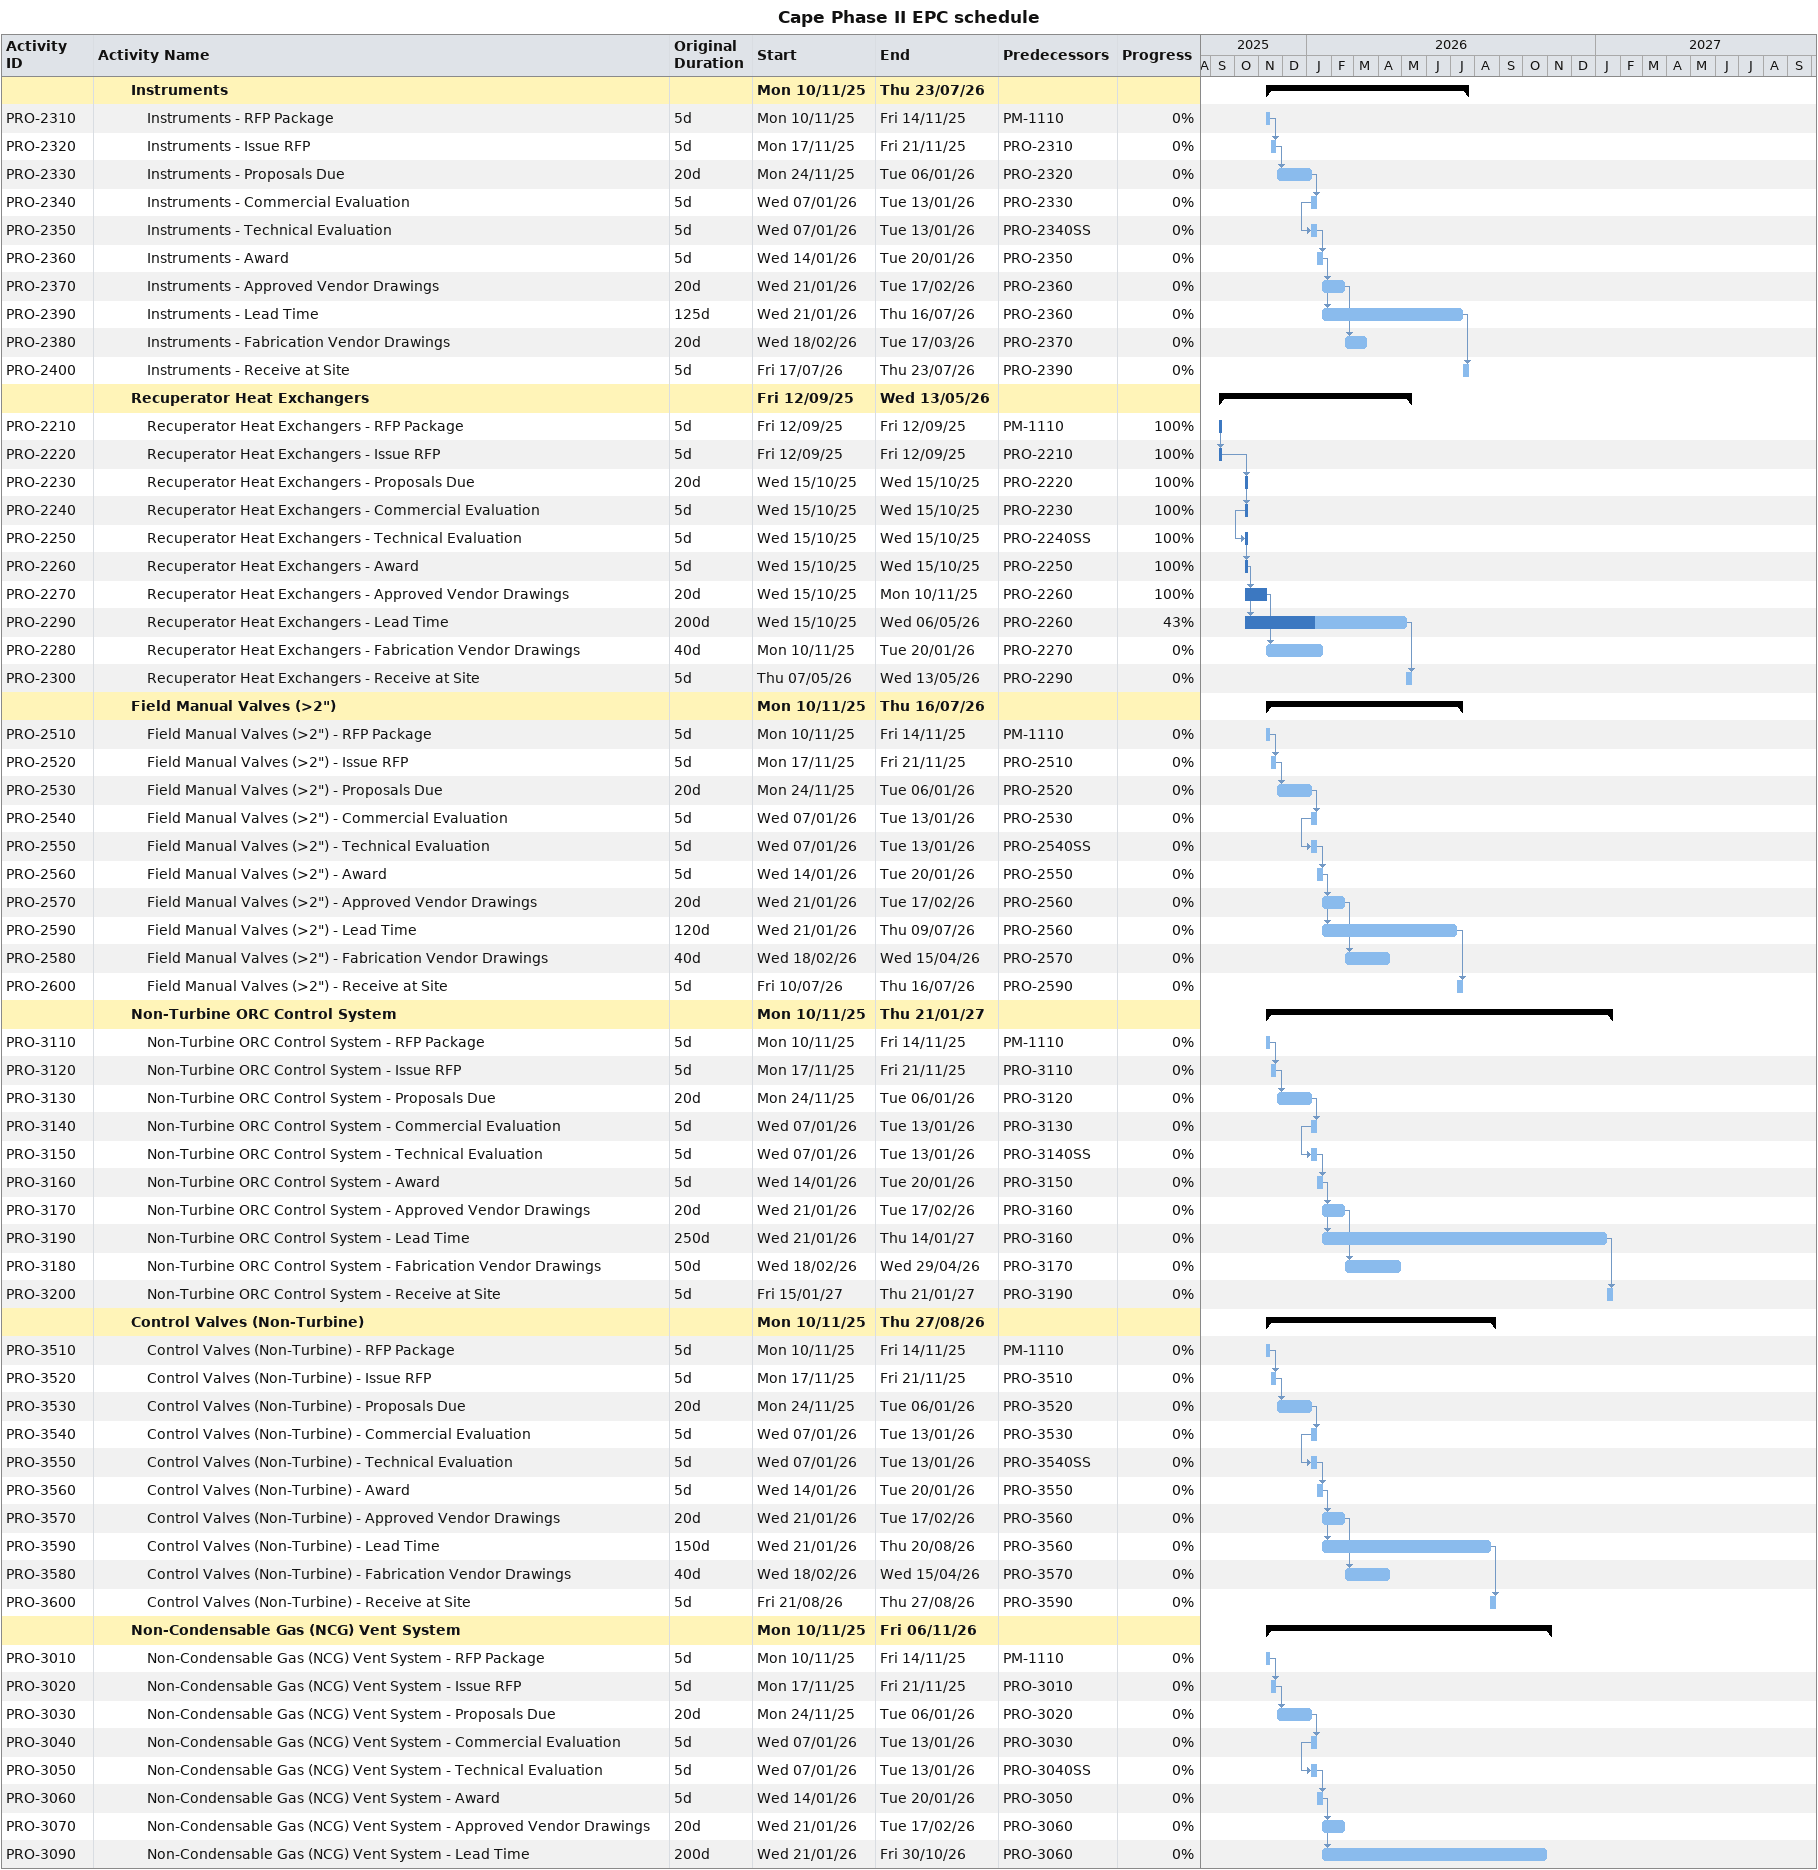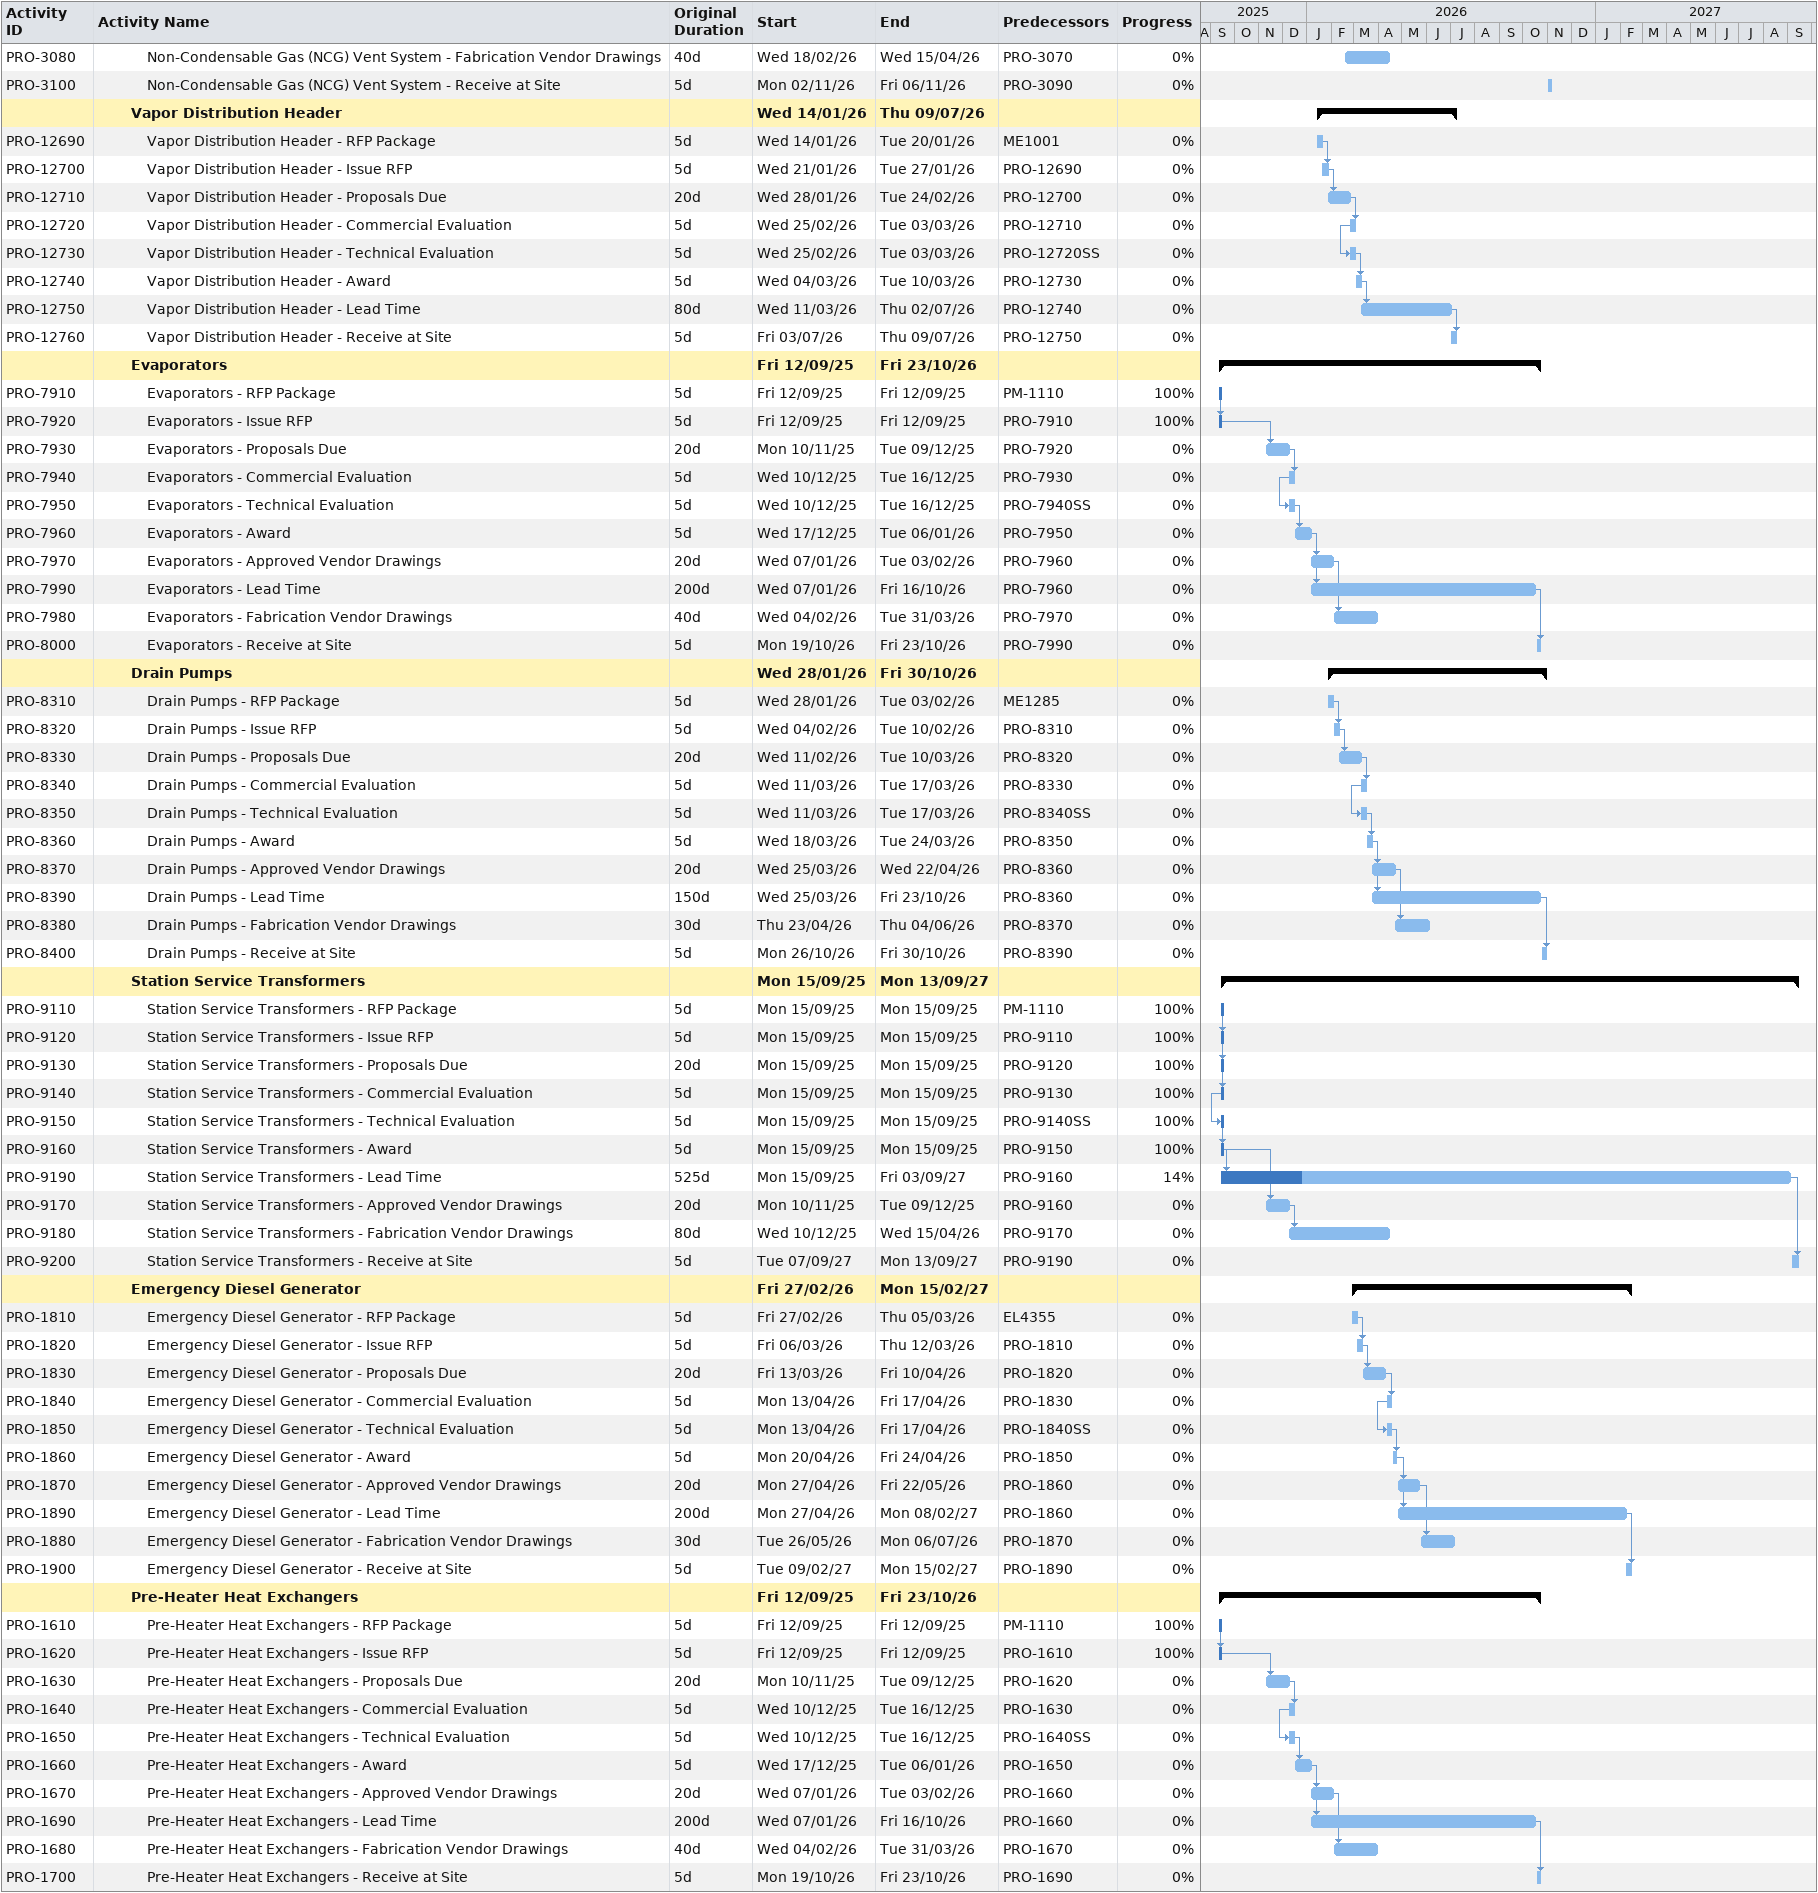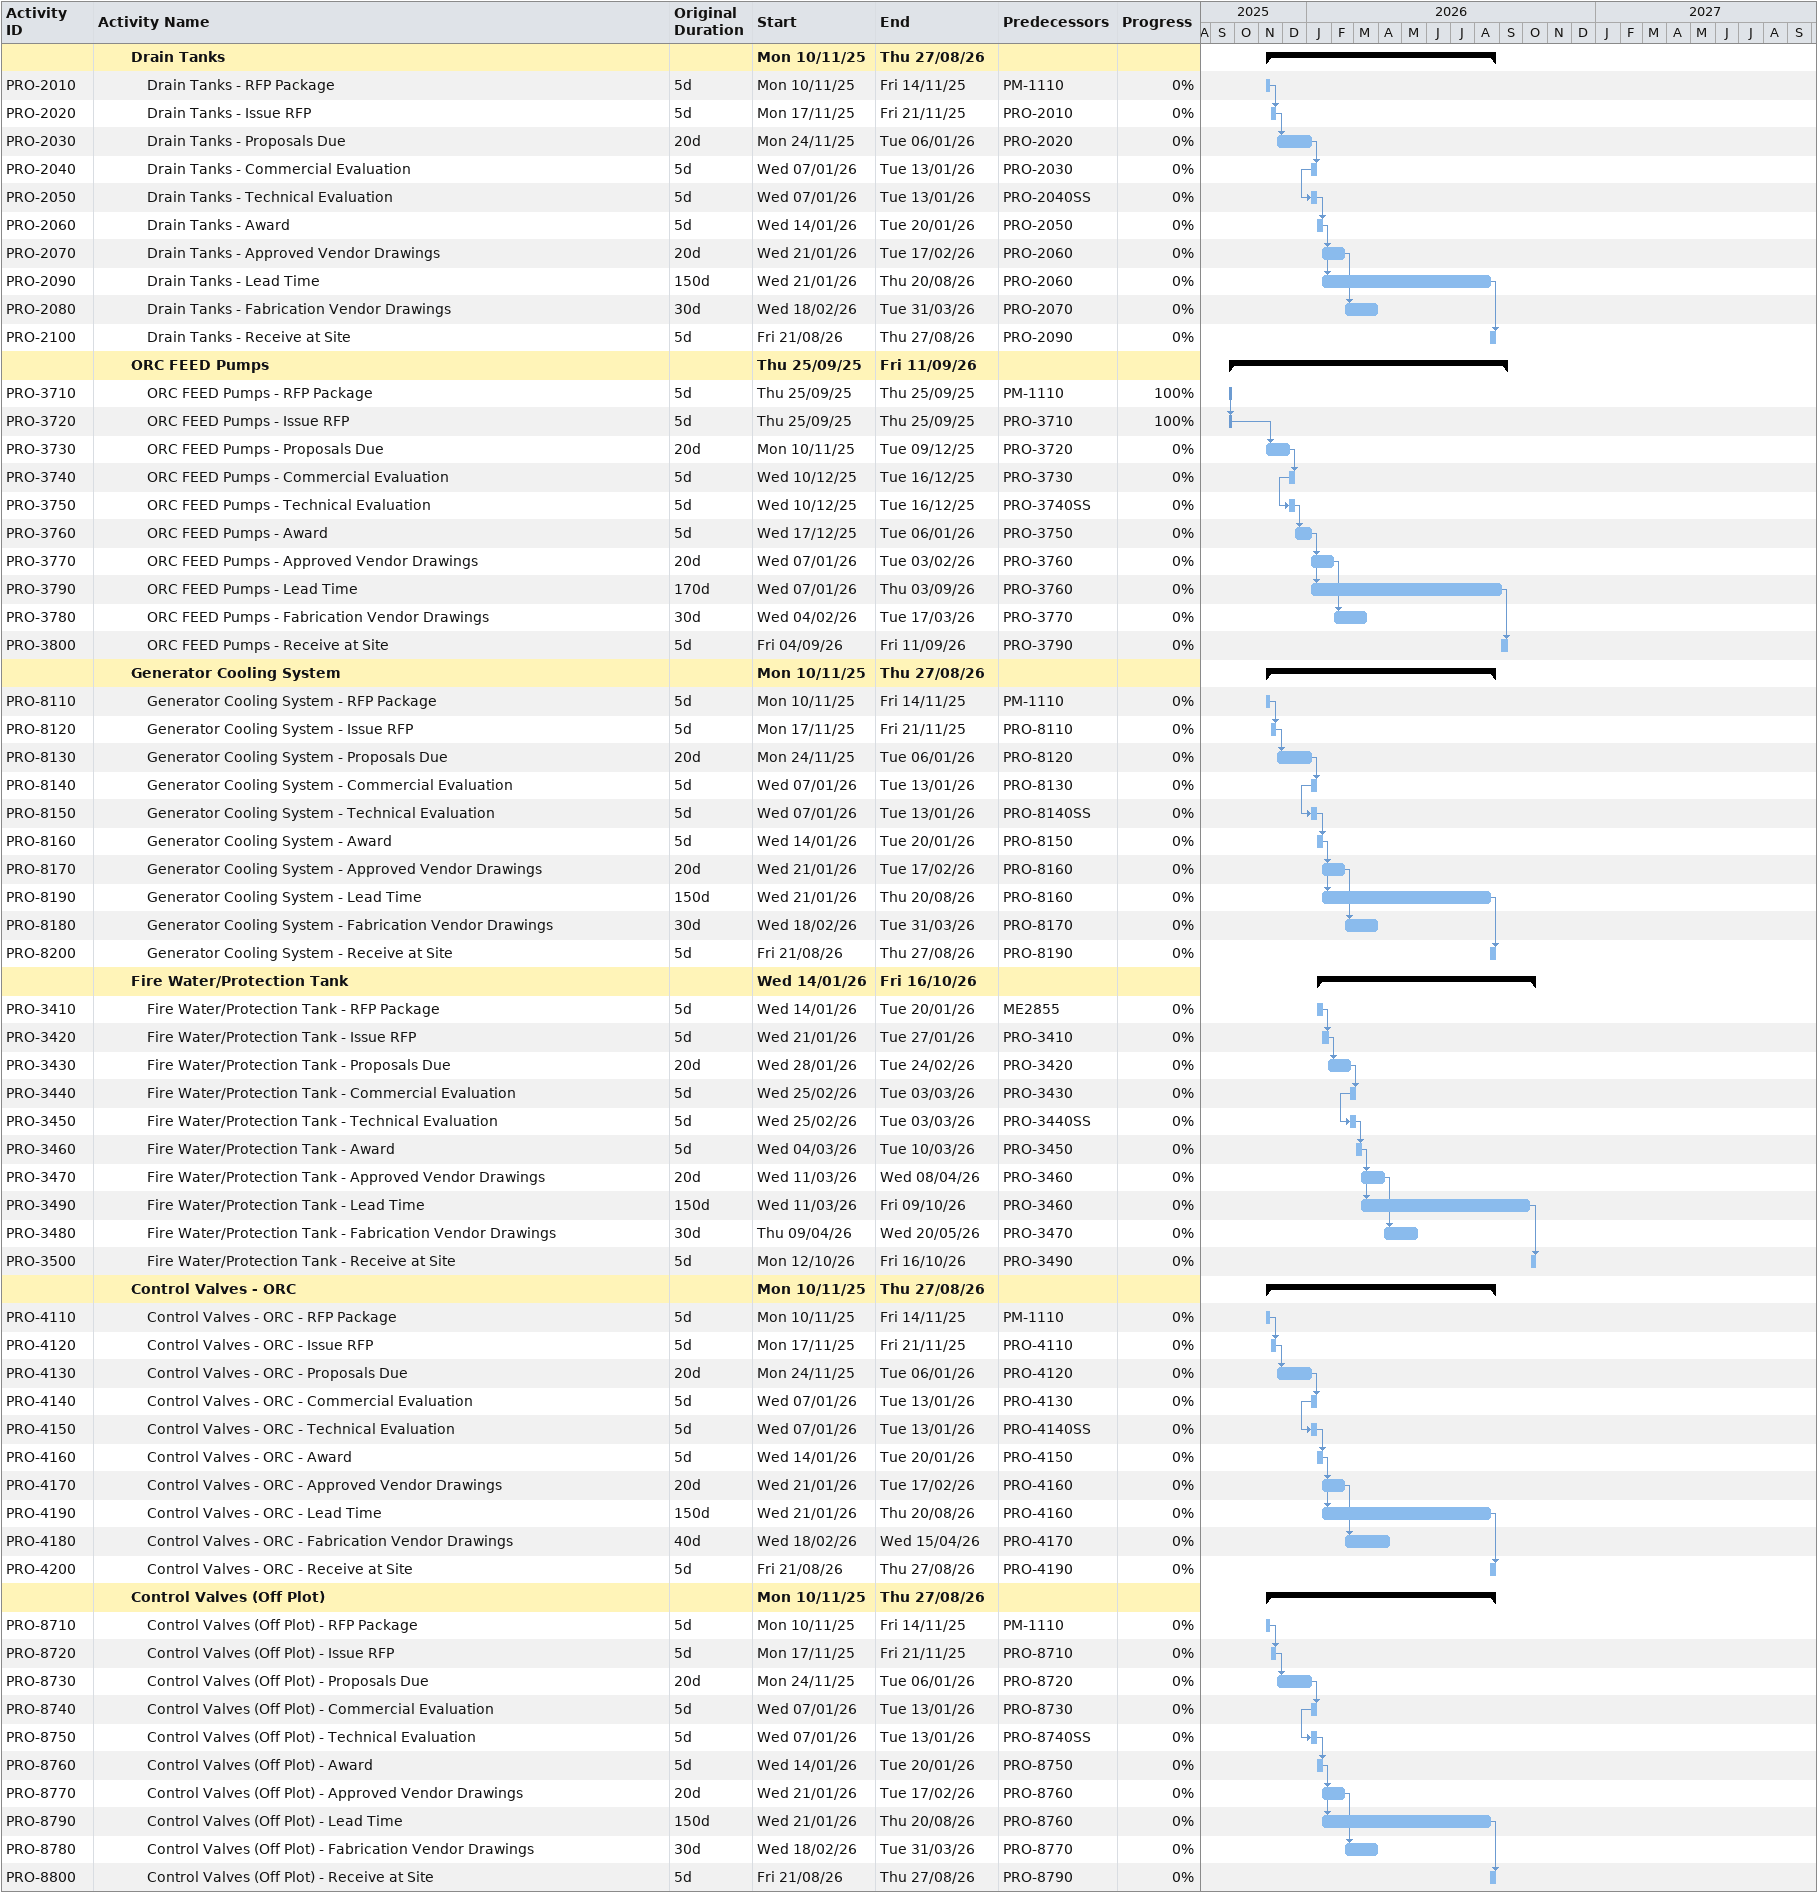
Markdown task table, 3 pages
Cape Phase II EPC schedule

| ID | Level | Task | Original duration | Start | Finish | Predecessors | % complete |
|---|---|---|---|---|---|---|---|
|  | 3 | **Instruments** |  | 2025-11-10 | 2026-07-23 |  |  |
| PRO-2310 | 4 | Instruments - RFP Package | 5d | 2025-11-10 | 2025-11-14 | PM-1110 | 0 |
| PRO-2320 | 4 | Instruments - Issue RFP | 5d | 2025-11-17 | 2025-11-21 | PRO-2310 | 0 |
| PRO-2330 | 4 | Instruments - Proposals Due | 20d | 2025-11-24 | 2026-01-06 | PRO-2320 | 0 |
| PRO-2340 | 4 | Instruments - Commercial Evaluation | 5d | 2026-01-07 | 2026-01-13 | PRO-2330 | 0 |
| PRO-2350 | 4 | Instruments - Technical Evaluation | 5d | 2026-01-07 | 2026-01-13 | PRO-2340SS | 0 |
| PRO-2360 | 4 | Instruments - Award | 5d | 2026-01-14 | 2026-01-20 | PRO-2350 | 0 |
| PRO-2370 | 4 | Instruments - Approved Vendor Drawings | 20d | 2026-01-21 | 2026-02-17 | PRO-2360 | 0 |
| PRO-2390 | 4 | Instruments - Lead Time | 125d | 2026-01-21 | 2026-07-16 | PRO-2360 | 0 |
| PRO-2380 | 4 | Instruments - Fabrication Vendor Drawings | 20d | 2026-02-18 | 2026-03-17 | PRO-2370 | 0 |
| PRO-2400 | 4 | Instruments - Receive at Site | 5d | 2026-07-17 | 2026-07-23 | PRO-2390 | 0 |
|  | 3 | **Recuperator Heat Exchangers** |  | 2025-09-12 | 2026-05-13 |  |  |
| PRO-2210 | 4 | Recuperator Heat Exchangers - RFP Package | 5d | 2025-09-12 | 2025-09-12 | PM-1110 | 100 |
| PRO-2220 | 4 | Recuperator Heat Exchangers - Issue RFP | 5d | 2025-09-12 | 2025-09-12 | PRO-2210 | 100 |
| PRO-2230 | 4 | Recuperator Heat Exchangers - Proposals Due | 20d | 2025-10-15 | 2025-10-15 | PRO-2220 | 100 |
| PRO-2240 | 4 | Recuperator Heat Exchangers - Commercial Evaluation | 5d | 2025-10-15 | 2025-10-15 | PRO-2230 | 100 |
| PRO-2250 | 4 | Recuperator Heat Exchangers - Technical Evaluation | 5d | 2025-10-15 | 2025-10-15 | PRO-2240SS | 100 |
| PRO-2260 | 4 | Recuperator Heat Exchangers - Award | 5d | 2025-10-15 | 2025-10-15 | PRO-2250 | 100 |
| PRO-2270 | 4 | Recuperator Heat Exchangers - Approved Vendor Drawings | 20d | 2025-10-15 | 2025-11-10 | PRO-2260 | 100 |
| PRO-2290 | 4 | Recuperator Heat Exchangers - Lead Time | 200d | 2025-10-15 | 2026-05-06 | PRO-2260 | 43 |
| PRO-2280 | 4 | Recuperator Heat Exchangers - Fabrication Vendor Drawings | 40d | 2025-11-10 | 2026-01-20 | PRO-2270 | 0 |
| PRO-2300 | 4 | Recuperator Heat Exchangers - Receive at Site | 5d | 2026-05-07 | 2026-05-13 | PRO-2290 | 0 |
|  | 3 | **Field Manual Valves (>2")** |  | 2025-11-10 | 2026-07-16 |  |  |
| PRO-2510 | 4 | Field Manual Valves (>2") - RFP Package | 5d | 2025-11-10 | 2025-11-14 | PM-1110 | 0 |
| PRO-2520 | 4 | Field Manual Valves (>2") - Issue RFP | 5d | 2025-11-17 | 2025-11-21 | PRO-2510 | 0 |
| PRO-2530 | 4 | Field Manual Valves (>2") - Proposals Due | 20d | 2025-11-24 | 2026-01-06 | PRO-2520 | 0 |
| PRO-2540 | 4 | Field Manual Valves (>2") - Commercial Evaluation | 5d | 2026-01-07 | 2026-01-13 | PRO-2530 | 0 |
| PRO-2550 | 4 | Field Manual Valves (>2") - Technical Evaluation | 5d | 2026-01-07 | 2026-01-13 | PRO-2540SS | 0 |
| PRO-2560 | 4 | Field Manual Valves (>2") - Award | 5d | 2026-01-14 | 2026-01-20 | PRO-2550 | 0 |
| PRO-2570 | 4 | Field Manual Valves (>2") - Approved Vendor Drawings | 20d | 2026-01-21 | 2026-02-17 | PRO-2560 | 0 |
| PRO-2590 | 4 | Field Manual Valves (>2") - Lead Time | 120d | 2026-01-21 | 2026-07-09 | PRO-2560 | 0 |
| PRO-2580 | 4 | Field Manual Valves (>2") - Fabrication Vendor Drawings | 40d | 2026-02-18 | 2026-04-15 | PRO-2570 | 0 |
| PRO-2600 | 4 | Field Manual Valves (>2") - Receive at Site | 5d | 2026-07-10 | 2026-07-16 | PRO-2590 | 0 |
|  | 3 | **Non-Turbine ORC Control System** |  | 2025-11-10 | 2027-01-21 |  |  |
| PRO-3110 | 4 | Non-Turbine ORC Control System - RFP Package | 5d | 2025-11-10 | 2025-11-14 | PM-1110 | 0 |
| PRO-3120 | 4 | Non-Turbine ORC Control System - Issue RFP | 5d | 2025-11-17 | 2025-11-21 | PRO-3110 | 0 |
| PRO-3130 | 4 | Non-Turbine ORC Control System - Proposals Due | 20d | 2025-11-24 | 2026-01-06 | PRO-3120 | 0 |
| PRO-3140 | 4 | Non-Turbine ORC Control System - Commercial Evaluation | 5d | 2026-01-07 | 2026-01-13 | PRO-3130 | 0 |
| PRO-3150 | 4 | Non-Turbine ORC Control System - Technical Evaluation | 5d | 2026-01-07 | 2026-01-13 | PRO-3140SS | 0 |
| PRO-3160 | 4 | Non-Turbine ORC Control System - Award | 5d | 2026-01-14 | 2026-01-20 | PRO-3150 | 0 |
| PRO-3170 | 4 | Non-Turbine ORC Control System - Approved Vendor Drawings | 20d | 2026-01-21 | 2026-02-17 | PRO-3160 | 0 |
| PRO-3190 | 4 | Non-Turbine ORC Control System - Lead Time | 250d | 2026-01-21 | 2027-01-14 | PRO-3160 | 0 |
| PRO-3180 | 4 | Non-Turbine ORC Control System - Fabrication Vendor Drawings | 50d | 2026-02-18 | 2026-04-29 | PRO-3170 | 0 |
| PRO-3200 | 4 | Non-Turbine ORC Control System - Receive at Site | 5d | 2027-01-15 | 2027-01-21 | PRO-3190 | 0 |
|  | 3 | **Control Valves (Non-Turbine)** |  | 2025-11-10 | 2026-08-27 |  |  |
| PRO-3510 | 4 | Control Valves (Non-Turbine) - RFP Package | 5d | 2025-11-10 | 2025-11-14 | PM-1110 | 0 |
| PRO-3520 | 4 | Control Valves (Non-Turbine) - Issue RFP | 5d | 2025-11-17 | 2025-11-21 | PRO-3510 | 0 |
| PRO-3530 | 4 | Control Valves (Non-Turbine) - Proposals Due | 20d | 2025-11-24 | 2026-01-06 | PRO-3520 | 0 |
| PRO-3540 | 4 | Control Valves (Non-Turbine) - Commercial Evaluation | 5d | 2026-01-07 | 2026-01-13 | PRO-3530 | 0 |
| PRO-3550 | 4 | Control Valves (Non-Turbine) - Technical Evaluation | 5d | 2026-01-07 | 2026-01-13 | PRO-3540SS | 0 |
| PRO-3560 | 4 | Control Valves (Non-Turbine) - Award | 5d | 2026-01-14 | 2026-01-20 | PRO-3550 | 0 |
| PRO-3570 | 4 | Control Valves (Non-Turbine) - Approved Vendor Drawings | 20d | 2026-01-21 | 2026-02-17 | PRO-3560 | 0 |
| PRO-3590 | 4 | Control Valves (Non-Turbine) - Lead Time | 150d | 2026-01-21 | 2026-08-20 | PRO-3560 | 0 |
| PRO-3580 | 4 | Control Valves (Non-Turbine) - Fabrication Vendor Drawings | 40d | 2026-02-18 | 2026-04-15 | PRO-3570 | 0 |
| PRO-3600 | 4 | Control Valves (Non-Turbine) - Receive at Site | 5d | 2026-08-21 | 2026-08-27 | PRO-3590 | 0 |
|  | 3 | **Non-Condensable Gas (NCG) Vent System** |  | 2025-11-10 | 2026-11-06 |  |  |
| PRO-3010 | 4 | Non-Condensable Gas (NCG) Vent System - RFP Package | 5d | 2025-11-10 | 2025-11-14 | PM-1110 | 0 |
| PRO-3020 | 4 | Non-Condensable Gas (NCG) Vent System - Issue RFP | 5d | 2025-11-17 | 2025-11-21 | PRO-3010 | 0 |
| PRO-3030 | 4 | Non-Condensable Gas (NCG) Vent System - Proposals Due | 20d | 2025-11-24 | 2026-01-06 | PRO-3020 | 0 |
| PRO-3040 | 4 | Non-Condensable Gas (NCG) Vent System - Commercial Evaluation | 5d | 2026-01-07 | 2026-01-13 | PRO-3030 | 0 |
| PRO-3050 | 4 | Non-Condensable Gas (NCG) Vent System - Technical Evaluation | 5d | 2026-01-07 | 2026-01-13 | PRO-3040SS | 0 |
| PRO-3060 | 4 | Non-Condensable Gas (NCG) Vent System - Award | 5d | 2026-01-14 | 2026-01-20 | PRO-3050 | 0 |
| PRO-3070 | 4 | Non-Condensable Gas (NCG) Vent System - Approved Vendor Drawings | 20d | 2026-01-21 | 2026-02-17 | PRO-3060 | 0 |
| PRO-3090 | 4 | Non-Condensable Gas (NCG) Vent System - Lead Time | 200d | 2026-01-21 | 2026-10-30 | PRO-3060 | 0 |
| PRO-3080 | 4 | Non-Condensable Gas (NCG) Vent System - Fabrication Vendor Drawings | 40d | 2026-02-18 | 2026-04-15 | PRO-3070 | 0 |
| PRO-3100 | 4 | Non-Condensable Gas (NCG) Vent System - Receive at Site | 5d | 2026-11-02 | 2026-11-06 | PRO-3090 | 0 |
|  | 3 | **Vapor Distribution Header** |  | 2026-01-14 | 2026-07-09 |  |  |
| PRO-12690 | 4 | Vapor Distribution Header - RFP Package | 5d | 2026-01-14 | 2026-01-20 | ME1001 | 0 |
| PRO-12700 | 4 | Vapor Distribution Header - Issue RFP | 5d | 2026-01-21 | 2026-01-27 | PRO-12690 | 0 |
| PRO-12710 | 4 | Vapor Distribution Header - Proposals Due | 20d | 2026-01-28 | 2026-02-24 | PRO-12700 | 0 |
| PRO-12720 | 4 | Vapor Distribution Header - Commercial Evaluation | 5d | 2026-02-25 | 2026-03-03 | PRO-12710 | 0 |
| PRO-12730 | 4 | Vapor Distribution Header - Technical Evaluation | 5d | 2026-02-25 | 2026-03-03 | PRO-12720SS | 0 |
| PRO-12740 | 4 | Vapor Distribution Header - Award | 5d | 2026-03-04 | 2026-03-10 | PRO-12730 | 0 |
| PRO-12750 | 4 | Vapor Distribution Header - Lead Time | 80d | 2026-03-11 | 2026-07-02 | PRO-12740 | 0 |
| PRO-12760 | 4 | Vapor Distribution Header - Receive at Site | 5d | 2026-07-03 | 2026-07-09 | PRO-12750 | 0 |
|  | 3 | **Evaporators** |  | 2025-09-12 | 2026-10-23 |  |  |
| PRO-7910 | 4 | Evaporators - RFP Package | 5d | 2025-09-12 | 2025-09-12 | PM-1110 | 100 |
| PRO-7920 | 4 | Evaporators - Issue RFP | 5d | 2025-09-12 | 2025-09-12 | PRO-7910 | 100 |
| PRO-7930 | 4 | Evaporators - Proposals Due | 20d | 2025-11-10 | 2025-12-09 | PRO-7920 | 0 |
| PRO-7940 | 4 | Evaporators - Commercial Evaluation | 5d | 2025-12-10 | 2025-12-16 | PRO-7930 | 0 |
| PRO-7950 | 4 | Evaporators - Technical Evaluation | 5d | 2025-12-10 | 2025-12-16 | PRO-7940SS | 0 |
| PRO-7960 | 4 | Evaporators - Award | 5d | 2025-12-17 | 2026-01-06 | PRO-7950 | 0 |
| PRO-7970 | 4 | Evaporators - Approved Vendor Drawings | 20d | 2026-01-07 | 2026-02-03 | PRO-7960 | 0 |
| PRO-7990 | 4 | Evaporators - Lead Time | 200d | 2026-01-07 | 2026-10-16 | PRO-7960 | 0 |
| PRO-7980 | 4 | Evaporators - Fabrication Vendor Drawings | 40d | 2026-02-04 | 2026-03-31 | PRO-7970 | 0 |
| PRO-8000 | 4 | Evaporators - Receive at Site | 5d | 2026-10-19 | 2026-10-23 | PRO-7990 | 0 |
|  | 3 | **Drain Pumps** |  | 2026-01-28 | 2026-10-30 |  |  |
| PRO-8310 | 4 | Drain Pumps - RFP Package | 5d | 2026-01-28 | 2026-02-03 | ME1285 | 0 |
| PRO-8320 | 4 | Drain Pumps - Issue RFP | 5d | 2026-02-04 | 2026-02-10 | PRO-8310 | 0 |
| PRO-8330 | 4 | Drain Pumps - Proposals Due | 20d | 2026-02-11 | 2026-03-10 | PRO-8320 | 0 |
| PRO-8340 | 4 | Drain Pumps - Commercial Evaluation | 5d | 2026-03-11 | 2026-03-17 | PRO-8330 | 0 |
| PRO-8350 | 4 | Drain Pumps - Technical Evaluation | 5d | 2026-03-11 | 2026-03-17 | PRO-8340SS | 0 |
| PRO-8360 | 4 | Drain Pumps - Award | 5d | 2026-03-18 | 2026-03-24 | PRO-8350 | 0 |
| PRO-8370 | 4 | Drain Pumps - Approved Vendor Drawings | 20d | 2026-03-25 | 2026-04-22 | PRO-8360 | 0 |
| PRO-8390 | 4 | Drain Pumps - Lead Time | 150d | 2026-03-25 | 2026-10-23 | PRO-8360 | 0 |
| PRO-8380 | 4 | Drain Pumps - Fabrication Vendor Drawings | 30d | 2026-04-23 | 2026-06-04 | PRO-8370 | 0 |
| PRO-8400 | 4 | Drain Pumps - Receive at Site | 5d | 2026-10-26 | 2026-10-30 | PRO-8390 | 0 |
|  | 3 | **Station Service Transformers** |  | 2025-09-15 | 2027-09-13 |  |  |
| PRO-9110 | 4 | Station Service Transformers - RFP Package | 5d | 2025-09-15 | 2025-09-15 | PM-1110 | 100 |
| PRO-9120 | 4 | Station Service Transformers - Issue RFP | 5d | 2025-09-15 | 2025-09-15 | PRO-9110 | 100 |
| PRO-9130 | 4 | Station Service Transformers - Proposals Due | 20d | 2025-09-15 | 2025-09-15 | PRO-9120 | 100 |
| PRO-9140 | 4 | Station Service Transformers - Commercial Evaluation | 5d | 2025-09-15 | 2025-09-15 | PRO-9130 | 100 |
| PRO-9150 | 4 | Station Service Transformers - Technical Evaluation | 5d | 2025-09-15 | 2025-09-15 | PRO-9140SS | 100 |
| PRO-9160 | 4 | Station Service Transformers - Award | 5d | 2025-09-15 | 2025-09-15 | PRO-9150 | 100 |
| PRO-9190 | 4 | Station Service Transformers - Lead Time | 525d | 2025-09-15 | 2027-09-03 | PRO-9160 | 14 |
| PRO-9170 | 4 | Station Service Transformers - Approved Vendor Drawings | 20d | 2025-11-10 | 2025-12-09 | PRO-9160 | 0 |
| PRO-9180 | 4 | Station Service Transformers - Fabrication Vendor Drawings | 80d | 2025-12-10 | 2026-04-15 | PRO-9170 | 0 |
| PRO-9200 | 4 | Station Service Transformers - Receive at Site | 5d | 2027-09-07 | 2027-09-13 | PRO-9190 | 0 |
|  | 3 | **Emergency Diesel Generator** |  | 2026-02-27 | 2027-02-15 |  |  |
| PRO-1810 | 4 | Emergency Diesel Generator - RFP Package | 5d | 2026-02-27 | 2026-03-05 | EL4355 | 0 |
| PRO-1820 | 4 | Emergency Diesel Generator - Issue RFP | 5d | 2026-03-06 | 2026-03-12 | PRO-1810 | 0 |
| PRO-1830 | 4 | Emergency Diesel Generator - Proposals Due | 20d | 2026-03-13 | 2026-04-10 | PRO-1820 | 0 |
| PRO-1840 | 4 | Emergency Diesel Generator - Commercial Evaluation | 5d | 2026-04-13 | 2026-04-17 | PRO-1830 | 0 |
| PRO-1850 | 4 | Emergency Diesel Generator - Technical Evaluation | 5d | 2026-04-13 | 2026-04-17 | PRO-1840SS | 0 |
| PRO-1860 | 4 | Emergency Diesel Generator - Award | 5d | 2026-04-20 | 2026-04-24 | PRO-1850 | 0 |
| PRO-1870 | 4 | Emergency Diesel Generator - Approved Vendor Drawings | 20d | 2026-04-27 | 2026-05-22 | PRO-1860 | 0 |
| PRO-1890 | 4 | Emergency Diesel Generator - Lead Time | 200d | 2026-04-27 | 2027-02-08 | PRO-1860 | 0 |
| PRO-1880 | 4 | Emergency Diesel Generator - Fabrication Vendor Drawings | 30d | 2026-05-26 | 2026-07-06 | PRO-1870 | 0 |
| PRO-1900 | 4 | Emergency Diesel Generator - Receive at Site | 5d | 2027-02-09 | 2027-02-15 | PRO-1890 | 0 |
|  | 3 | **Pre-Heater Heat Exchangers** |  | 2025-09-12 | 2026-10-23 |  |  |
| PRO-1610 | 4 | Pre-Heater Heat Exchangers - RFP Package | 5d | 2025-09-12 | 2025-09-12 | PM-1110 | 100 |
| PRO-1620 | 4 | Pre-Heater Heat Exchangers - Issue RFP | 5d | 2025-09-12 | 2025-09-12 | PRO-1610 | 100 |
| PRO-1630 | 4 | Pre-Heater Heat Exchangers - Proposals Due | 20d | 2025-11-10 | 2025-12-09 | PRO-1620 | 0 |
| PRO-1640 | 4 | Pre-Heater Heat Exchangers - Commercial Evaluation | 5d | 2025-12-10 | 2025-12-16 | PRO-1630 | 0 |
| PRO-1650 | 4 | Pre-Heater Heat Exchangers - Technical Evaluation | 5d | 2025-12-10 | 2025-12-16 | PRO-1640SS | 0 |
| PRO-1660 | 4 | Pre-Heater Heat Exchangers - Award | 5d | 2025-12-17 | 2026-01-06 | PRO-1650 | 0 |
| PRO-1670 | 4 | Pre-Heater Heat Exchangers - Approved Vendor Drawings | 20d | 2026-01-07 | 2026-02-03 | PRO-1660 | 0 |
| PRO-1690 | 4 | Pre-Heater Heat Exchangers - Lead Time | 200d | 2026-01-07 | 2026-10-16 | PRO-1660 | 0 |
| PRO-1680 | 4 | Pre-Heater Heat Exchangers - Fabrication Vendor Drawings | 40d | 2026-02-04 | 2026-03-31 | PRO-1670 | 0 |
| PRO-1700 | 4 | Pre-Heater Heat Exchangers - Receive at Site | 5d | 2026-10-19 | 2026-10-23 | PRO-1690 | 0 |
|  | 3 | **Drain Tanks** |  | 2025-11-10 | 2026-08-27 |  |  |
| PRO-2010 | 4 | Drain Tanks - RFP Package | 5d | 2025-11-10 | 2025-11-14 | PM-1110 | 0 |
| PRO-2020 | 4 | Drain Tanks - Issue RFP | 5d | 2025-11-17 | 2025-11-21 | PRO-2010 | 0 |
| PRO-2030 | 4 | Drain Tanks - Proposals Due | 20d | 2025-11-24 | 2026-01-06 | PRO-2020 | 0 |
| PRO-2040 | 4 | Drain Tanks - Commercial Evaluation | 5d | 2026-01-07 | 2026-01-13 | PRO-2030 | 0 |
| PRO-2050 | 4 | Drain Tanks - Technical Evaluation | 5d | 2026-01-07 | 2026-01-13 | PRO-2040SS | 0 |
| PRO-2060 | 4 | Drain Tanks - Award | 5d | 2026-01-14 | 2026-01-20 | PRO-2050 | 0 |
| PRO-2070 | 4 | Drain Tanks - Approved Vendor Drawings | 20d | 2026-01-21 | 2026-02-17 | PRO-2060 | 0 |
| PRO-2090 | 4 | Drain Tanks - Lead Time | 150d | 2026-01-21 | 2026-08-20 | PRO-2060 | 0 |
| PRO-2080 | 4 | Drain Tanks - Fabrication Vendor Drawings | 30d | 2026-02-18 | 2026-03-31 | PRO-2070 | 0 |
| PRO-2100 | 4 | Drain Tanks - Receive at Site | 5d | 2026-08-21 | 2026-08-27 | PRO-2090 | 0 |
|  | 3 | **ORC FEED Pumps** |  | 2025-09-25 | 2026-09-11 |  |  |
| PRO-3710 | 4 | ORC FEED Pumps - RFP Package | 5d | 2025-09-25 | 2025-09-25 | PM-1110 | 100 |
| PRO-3720 | 4 | ORC FEED Pumps - Issue RFP | 5d | 2025-09-25 | 2025-09-25 | PRO-3710 | 100 |
| PRO-3730 | 4 | ORC FEED Pumps - Proposals Due | 20d | 2025-11-10 | 2025-12-09 | PRO-3720 | 0 |
| PRO-3740 | 4 | ORC FEED Pumps - Commercial Evaluation | 5d | 2025-12-10 | 2025-12-16 | PRO-3730 | 0 |
| PRO-3750 | 4 | ORC FEED Pumps - Technical Evaluation | 5d | 2025-12-10 | 2025-12-16 | PRO-3740SS | 0 |
| PRO-3760 | 4 | ORC FEED Pumps - Award | 5d | 2025-12-17 | 2026-01-06 | PRO-3750 | 0 |
| PRO-3770 | 4 | ORC FEED Pumps - Approved Vendor Drawings | 20d | 2026-01-07 | 2026-02-03 | PRO-3760 | 0 |
| PRO-3790 | 4 | ORC FEED Pumps - Lead Time | 170d | 2026-01-07 | 2026-09-03 | PRO-3760 | 0 |
| PRO-3780 | 4 | ORC FEED Pumps - Fabrication Vendor Drawings | 30d | 2026-02-04 | 2026-03-17 | PRO-3770 | 0 |
| PRO-3800 | 4 | ORC FEED Pumps - Receive at Site | 5d | 2026-09-04 | 2026-09-11 | PRO-3790 | 0 |
|  | 3 | **Generator Cooling System** |  | 2025-11-10 | 2026-08-27 |  |  |
| PRO-8110 | 4 | Generator Cooling System - RFP Package | 5d | 2025-11-10 | 2025-11-14 | PM-1110 | 0 |
| PRO-8120 | 4 | Generator Cooling System - Issue RFP | 5d | 2025-11-17 | 2025-11-21 | PRO-8110 | 0 |
| PRO-8130 | 4 | Generator Cooling System - Proposals Due | 20d | 2025-11-24 | 2026-01-06 | PRO-8120 | 0 |
| PRO-8140 | 4 | Generator Cooling System - Commercial Evaluation | 5d | 2026-01-07 | 2026-01-13 | PRO-8130 | 0 |
| PRO-8150 | 4 | Generator Cooling System - Technical Evaluation | 5d | 2026-01-07 | 2026-01-13 | PRO-8140SS | 0 |
| PRO-8160 | 4 | Generator Cooling System - Award | 5d | 2026-01-14 | 2026-01-20 | PRO-8150 | 0 |
| PRO-8170 | 4 | Generator Cooling System - Approved Vendor Drawings | 20d | 2026-01-21 | 2026-02-17 | PRO-8160 | 0 |
| PRO-8190 | 4 | Generator Cooling System - Lead Time | 150d | 2026-01-21 | 2026-08-20 | PRO-8160 | 0 |
| PRO-8180 | 4 | Generator Cooling System - Fabrication Vendor Drawings | 30d | 2026-02-18 | 2026-03-31 | PRO-8170 | 0 |
| PRO-8200 | 4 | Generator Cooling System - Receive at Site | 5d | 2026-08-21 | 2026-08-27 | PRO-8190 | 0 |
|  | 3 | **Fire Water/Protection Tank** |  | 2026-01-14 | 2026-10-16 |  |  |
| PRO-3410 | 4 | Fire Water/Protection Tank - RFP Package | 5d | 2026-01-14 | 2026-01-20 | ME2855 | 0 |
| PRO-3420 | 4 | Fire Water/Protection Tank - Issue RFP | 5d | 2026-01-21 | 2026-01-27 | PRO-3410 | 0 |
| PRO-3430 | 4 | Fire Water/Protection Tank - Proposals Due | 20d | 2026-01-28 | 2026-02-24 | PRO-3420 | 0 |
| PRO-3440 | 4 | Fire Water/Protection Tank - Commercial Evaluation | 5d | 2026-02-25 | 2026-03-03 | PRO-3430 | 0 |
| PRO-3450 | 4 | Fire Water/Protection Tank - Technical Evaluation | 5d | 2026-02-25 | 2026-03-03 | PRO-3440SS | 0 |
| PRO-3460 | 4 | Fire Water/Protection Tank - Award | 5d | 2026-03-04 | 2026-03-10 | PRO-3450 | 0 |
| PRO-3470 | 4 | Fire Water/Protection Tank - Approved Vendor Drawings | 20d | 2026-03-11 | 2026-04-08 | PRO-3460 | 0 |
| PRO-3490 | 4 | Fire Water/Protection Tank - Lead Time | 150d | 2026-03-11 | 2026-10-09 | PRO-3460 | 0 |
| PRO-3480 | 4 | Fire Water/Protection Tank - Fabrication Vendor Drawings | 30d | 2026-04-09 | 2026-05-20 | PRO-3470 | 0 |
| PRO-3500 | 4 | Fire Water/Protection Tank - Receive at Site | 5d | 2026-10-12 | 2026-10-16 | PRO-3490 | 0 |
|  | 3 | **Control Valves - ORC** |  | 2025-11-10 | 2026-08-27 |  |  |
| PRO-4110 | 4 | Control Valves - ORC - RFP Package | 5d | 2025-11-10 | 2025-11-14 | PM-1110 | 0 |
| PRO-4120 | 4 | Control Valves - ORC - Issue RFP | 5d | 2025-11-17 | 2025-11-21 | PRO-4110 | 0 |
| PRO-4130 | 4 | Control Valves - ORC - Proposals Due | 20d | 2025-11-24 | 2026-01-06 | PRO-4120 | 0 |
| PRO-4140 | 4 | Control Valves - ORC - Commercial Evaluation | 5d | 2026-01-07 | 2026-01-13 | PRO-4130 | 0 |
| PRO-4150 | 4 | Control Valves - ORC - Technical Evaluation | 5d | 2026-01-07 | 2026-01-13 | PRO-4140SS | 0 |
| PRO-4160 | 4 | Control Valves - ORC - Award | 5d | 2026-01-14 | 2026-01-20 | PRO-4150 | 0 |
| PRO-4170 | 4 | Control Valves - ORC - Approved Vendor Drawings | 20d | 2026-01-21 | 2026-02-17 | PRO-4160 | 0 |
| PRO-4190 | 4 | Control Valves - ORC - Lead Time | 150d | 2026-01-21 | 2026-08-20 | PRO-4160 | 0 |
| PRO-4180 | 4 | Control Valves - ORC - Fabrication Vendor Drawings | 40d | 2026-02-18 | 2026-04-15 | PRO-4170 | 0 |
| PRO-4200 | 4 | Control Valves - ORC - Receive at Site | 5d | 2026-08-21 | 2026-08-27 | PRO-4190 | 0 |
|  | 3 | **Control Valves (Off Plot)** |  | 2025-11-10 | 2026-08-27 |  |  |
| PRO-8710 | 4 | Control Valves (Off Plot) - RFP Package | 5d | 2025-11-10 | 2025-11-14 | PM-1110 | 0 |
| PRO-8720 | 4 | Control Valves (Off Plot) - Issue RFP | 5d | 2025-11-17 | 2025-11-21 | PRO-8710 | 0 |
| PRO-8730 | 4 | Control Valves (Off Plot) - Proposals Due | 20d | 2025-11-24 | 2026-01-06 | PRO-8720 | 0 |
| PRO-8740 | 4 | Control Valves (Off Plot) - Commercial Evaluation | 5d | 2026-01-07 | 2026-01-13 | PRO-8730 | 0 |
| PRO-8750 | 4 | Control Valves (Off Plot) - Technical Evaluation | 5d | 2026-01-07 | 2026-01-13 | PRO-8740SS | 0 |
| PRO-8760 | 4 | Control Valves (Off Plot) - Award | 5d | 2026-01-14 | 2026-01-20 | PRO-8750 | 0 |
| PRO-8770 | 4 | Control Valves (Off Plot) - Approved Vendor Drawings | 20d | 2026-01-21 | 2026-02-17 | PRO-8760 | 0 |
| PRO-8790 | 4 | Control Valves (Off Plot) - Lead Time | 150d | 2026-01-21 | 2026-08-20 | PRO-8760 | 0 |
| PRO-8780 | 4 | Control Valves (Off Plot) - Fabrication Vendor Drawings | 30d | 2026-02-18 | 2026-03-31 | PRO-8770 | 0 |
| PRO-8800 | 4 | Control Valves (Off Plot) - Receive at Site | 5d | 2026-08-21 | 2026-08-27 | PRO-8790 | 0 |
